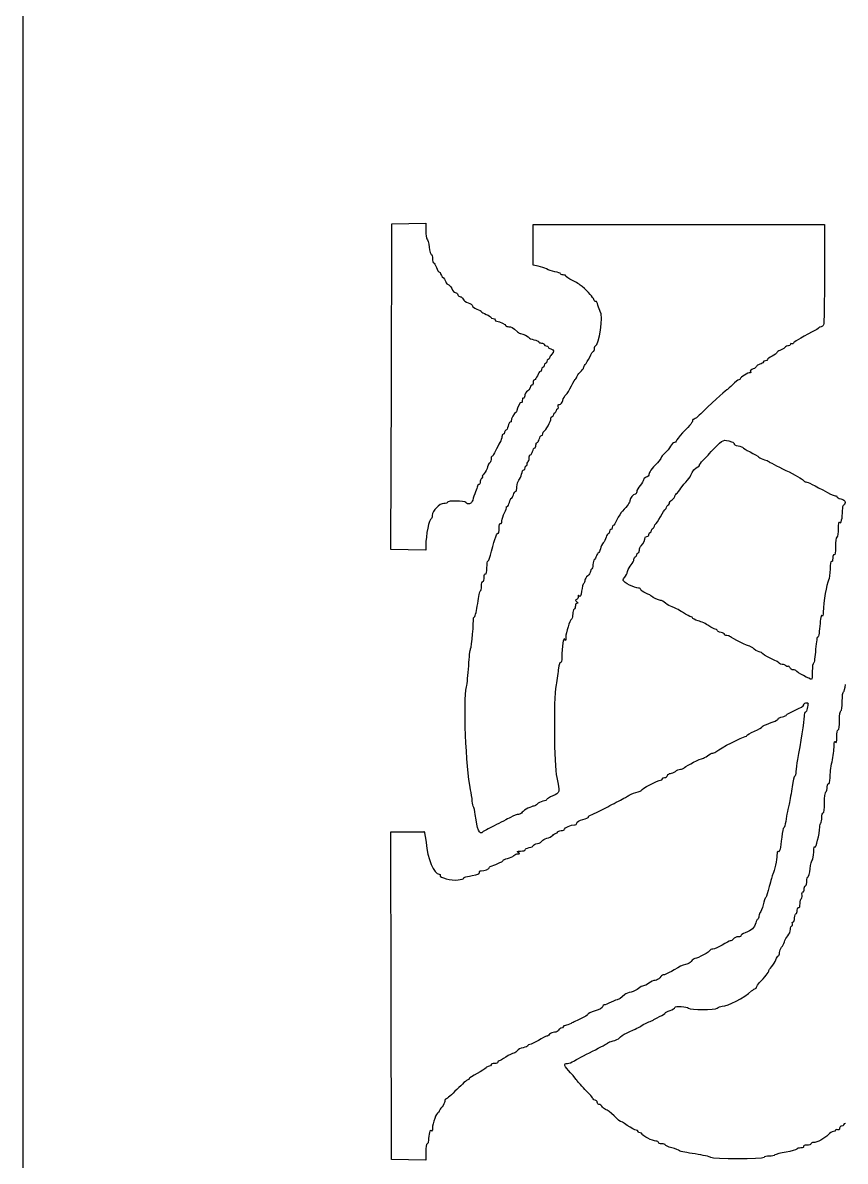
# Model space of a CAD drawing. Header units: millimetres. Extents: x 0 to 320, y 0 to 300.
# Drawn here: x 0 to 17.58, y 239.17 to 263.49 of the extents above; entities that cross this region are included whole.
import ezdxf

# ---------------------------------------------------------------- set-up
doc = ezdxf.new("R2010")
doc.units = ezdxf.units.MM
doc.header["$MEASUREMENT"] = 0
doc.layers.add('ARGOS_Chassis_V1 v2_Main_Chassis', color=7, linetype='Continuous')

msp = doc.modelspace()

# ---------------------------------------------------------------- linework, layer by layer
at = {"layer": 'ARGOS_Chassis_V1 v2_Main_Chassis'}
for p, q in [((0, 292), (0, 8)), ((7.878, 255.717), (7.888, 259.194)), ((7.888, 259.194), (8.249, 259.202)), ((8.249, 259.202), (8.611, 259.21)), ((8.611, 259.21), (8.611, 259.051)), ((10.909, 258.744), (10.909, 259.179)), ((10.909, 259.179), (14.022, 259.179)), ((14.022, 259.179), (17.135, 259.179)), ((17.135, 259.179), (17.133, 258.125)), ((10.909, 258.309), (10.909, 258.744)), ((11.018, 258.29), (10.909, 258.309)), ((7.869, 252.241), (7.878, 255.717)), ((8.24, 252.232), (7.869, 252.241)), ((8.611, 252.224), (8.24, 252.232)), ((8.612, 252.32), (8.611, 252.224)), ((7.869, 246.204), (8.211, 246.204)), ((7.874, 242.705), (7.869, 246.204)), ((7.879, 239.207), (7.874, 242.705)), ((8.611, 239.366), (8.611, 239.19)), ((8.245, 239.199), (7.879, 239.207)), ((8.611, 239.19), (8.245, 239.199))]:
    msp.add_line(p, q, dxfattribs=at)
for points in [[(8.611, 259.051), (8.611, 258.963), (8.623, 258.884), (8.638, 258.875)], [(8.638, 258.875), (8.653, 258.866), (8.674, 258.787), (8.685, 258.699)], [(8.685, 258.699), (8.696, 258.611), (8.716, 258.539), (8.731, 258.539)], [(8.731, 258.539), (8.745, 258.539), (8.756, 258.5), (8.756, 258.452)], [(8.756, 258.452), (8.756, 258.404), (8.767, 258.365), (8.78, 258.365)], [(8.78, 258.365), (8.792, 258.365), (8.819, 258.319), (8.84, 258.263)], [(11.191, 258.231), (11.156, 258.253), (11.078, 258.28), (11.018, 258.29)], [(8.84, 258.263), (8.86, 258.207), (8.889, 258.161), (8.904, 258.161)], [(8.904, 258.161), (8.919, 258.161), (8.931, 258.147), (8.931, 258.131)], [(8.931, 258.131), (8.931, 258.114), (8.957, 258.072), (8.989, 258.038)], [(8.989, 258.038), (9.021, 258.004), (9.047, 257.958), (9.047, 257.937)], [(11.373, 258.173), (11.308, 258.183), (11.226, 258.209), (11.191, 258.231)], [(11.491, 258.128), (11.491, 258.142), (11.438, 258.162), (11.373, 258.173)], [(11.549, 258.103), (11.517, 258.103), (11.491, 258.114), (11.491, 258.128)], [(11.607, 258.079), (11.607, 258.092), (11.581, 258.103), (11.549, 258.103)], [(11.746, 257.987), (11.67, 258.024), (11.607, 258.066), (11.607, 258.079)], [(17.133, 258.125), (17.132, 257.545), (17.124, 257.054), (17.116, 257.034)], [(9.047, 257.937), (9.047, 257.916), (9.066, 257.899), (9.088, 257.899)], [(9.088, 257.899), (9.111, 257.899), (9.147, 257.86), (9.168, 257.812)], [(9.168, 257.812), (9.19, 257.764), (9.224, 257.725), (9.244, 257.725)], [(11.952, 257.858), (11.915, 257.891), (11.822, 257.949), (11.746, 257.987)], [(12.205, 257.575), (12.188, 257.628), (12.1, 257.727), (11.952, 257.858)], [(9.244, 257.725), (9.265, 257.725), (9.289, 257.705), (9.299, 257.681)], [(9.299, 257.681), (9.308, 257.657), (9.333, 257.637), (9.354, 257.637)], [(9.354, 257.637), (9.375, 257.637), (9.4, 257.614), (9.409, 257.585)], [(9.409, 257.585), (9.418, 257.557), (9.468, 257.52), (9.52, 257.505)], [(12.247, 257.535), (12.234, 257.527), (12.215, 257.545), (12.205, 257.575)], [(9.52, 257.505), (9.572, 257.489), (9.612, 257.463), (9.609, 257.446)], [(9.609, 257.446), (9.606, 257.428), (9.648, 257.397), (9.703, 257.375)], [(9.703, 257.375), (9.759, 257.353), (9.804, 257.327), (9.804, 257.317)], [(9.804, 257.317), (9.804, 257.307), (9.85, 257.281), (9.906, 257.259)], [(12.241, 256.59), (12.318, 256.59), (12.408, 257.242), (12.342, 257.324)], [(12.292, 257.456), (12.281, 257.508), (12.261, 257.544), (12.247, 257.535)], [(12.342, 257.324), (12.326, 257.344), (12.303, 257.404), (12.292, 257.456)], [(9.906, 257.259), (9.962, 257.237), (10.007, 257.209), (10.007, 257.196)], [(10.007, 257.196), (10.007, 257.183), (10.027, 257.172), (10.051, 257.172)], [(10.051, 257.172), (10.075, 257.172), (10.095, 257.159), (10.095, 257.143)], [(10.095, 257.143), (10.095, 257.127), (10.112, 257.114), (10.132, 257.114)], [(10.132, 257.114), (10.186, 257.114), (10.327, 257.045), (10.327, 257.019)], [(10.327, 257.019), (10.327, 257.007), (10.354, 256.997), (10.387, 256.997)], [(10.387, 256.997), (10.442, 256.997), (10.47, 256.981), (10.574, 256.888)], [(10.574, 256.888), (10.596, 256.868), (10.626, 256.852), (10.64, 256.852)], [(10.64, 256.852), (10.682, 256.852), (10.821, 256.781), (10.822, 256.759)], [(16.873, 256.886), (16.605, 256.746), (16.48, 256.672), (16.471, 256.646)], [(17.014, 256.976), (17.009, 256.964), (16.945, 256.923), (16.873, 256.886)], [(17.062, 256.997), (17.041, 256.997), (17.019, 256.988), (17.014, 256.976)], [(17.116, 257.034), (17.108, 257.014), (17.084, 256.997), (17.062, 256.997)], [(10.822, 256.759), (10.822, 256.747), (10.868, 256.73), (10.924, 256.719)], [(10.924, 256.719), (10.98, 256.709), (11.026, 256.688), (11.026, 256.674)], [(11.026, 256.674), (11.026, 256.66), (11.052, 256.648), (11.084, 256.648)], [(11.084, 256.648), (11.116, 256.648), (11.142, 256.635), (11.142, 256.619)], [(11.142, 256.619), (11.142, 256.603), (11.162, 256.59), (11.186, 256.59)], [(11.186, 256.59), (11.21, 256.59), (11.229, 256.578), (11.229, 256.564)], [(12.218, 256.532), (12.218, 256.564), (12.229, 256.59), (12.241, 256.59)], [(16.366, 256.59), (16.343, 256.59), (16.307, 256.572), (16.285, 256.55)], [(16.408, 256.621), (16.408, 256.604), (16.389, 256.59), (16.366, 256.59)], [(16.434, 256.635), (16.42, 256.644), (16.408, 256.638), (16.408, 256.621)], [(16.471, 256.646), (16.465, 256.631), (16.449, 256.626), (16.434, 256.635)], [(11.229, 256.564), (11.229, 256.55), (11.255, 256.532), (11.287, 256.523)], [(11.302, 256.405), (11.278, 256.381), (11.258, 256.347), (11.258, 256.33)], [(11.287, 256.523), (11.357, 256.505), (11.362, 256.465), (11.302, 256.405)], [(12.022, 256.188), (12.042, 256.209), (12.085, 256.282), (12.117, 256.35)], [(12.117, 256.35), (12.149, 256.418), (12.185, 256.473), (12.197, 256.473)], [(12.197, 256.473), (12.209, 256.474), (12.218, 256.5), (12.218, 256.532)], [(16.015, 256.37), (15.959, 256.343), (15.913, 256.31), (15.913, 256.296)], [(16.117, 256.444), (16.117, 256.43), (16.071, 256.396), (16.015, 256.37)], [(16.181, 256.49), (16.146, 256.479), (16.117, 256.458), (16.117, 256.444)], [(16.285, 256.55), (16.263, 256.528), (16.216, 256.501), (16.181, 256.49)], [(11.113, 256.125), (11.097, 256.125), (11.084, 256.105), (11.084, 256.081)], [(11.142, 256.168), (11.142, 256.144), (11.129, 256.125), (11.113, 256.125)], [(11.171, 256.212), (11.155, 256.212), (11.142, 256.192), (11.142, 256.168)], [(11.2, 256.255), (11.2, 256.231), (11.187, 256.212), (11.171, 256.212)], [(11.229, 256.299), (11.213, 256.299), (11.2, 256.279), (11.2, 256.255)], [(11.258, 256.33), (11.258, 256.313), (11.245, 256.299), (11.229, 256.299)], [(11.913, 256.025), (11.953, 256.062), (11.986, 256.105), (11.986, 256.121)], [(11.986, 256.121), (11.986, 256.137), (12.002, 256.167), (12.022, 256.188)], [(15.606, 256.095), (15.565, 256.079), (15.54, 256.053), (15.55, 256.037)], [(15.681, 256.15), (15.681, 256.135), (15.647, 256.11), (15.606, 256.095)], [(15.753, 256.195), (15.713, 256.185), (15.681, 256.164), (15.681, 256.15)], [(15.826, 256.241), (15.826, 256.226), (15.793, 256.205), (15.753, 256.195)], [(15.87, 256.27), (15.846, 256.27), (15.826, 256.257), (15.826, 256.241)], [(15.913, 256.296), (15.913, 256.282), (15.894, 256.27), (15.87, 256.27)], [(10.935, 255.863), (10.921, 255.863), (10.909, 255.837), (10.909, 255.805)], [(10.997, 255.95), (10.977, 255.902), (10.949, 255.863), (10.935, 255.863)], [(11.058, 256.037), (11.044, 256.037), (11.016, 255.998), (10.997, 255.95)], [(11.084, 256.081), (11.084, 256.057), (11.072, 256.037), (11.058, 256.037)], [(11.726, 255.732), (11.765, 255.812), (11.806, 255.882), (11.818, 255.887)], [(11.818, 255.887), (11.83, 255.892), (11.84, 255.91), (11.84, 255.927)], [(11.84, 255.927), (11.84, 255.944), (11.873, 255.988), (11.913, 256.025)], [(15.3, 255.863), (15.283, 255.863), (15.226, 255.817), (15.173, 255.761)], [(15.331, 255.886), (15.331, 255.873), (15.317, 255.863), (15.3, 255.863)], [(15.545, 256.014), (15.513, 256.024), (15.331, 255.915), (15.331, 255.886)], [(15.55, 256.037), (15.56, 256.02), (15.558, 256.01), (15.545, 256.014)], [(10.791, 255.629), (10.758, 255.6), (10.729, 255.55), (10.727, 255.518)], [(10.851, 255.713), (10.851, 255.695), (10.824, 255.657), (10.791, 255.629)], [(10.88, 255.746), (10.864, 255.746), (10.851, 255.732), (10.851, 255.713)], [(10.909, 255.805), (10.909, 255.773), (10.896, 255.746), (10.88, 255.746)], [(11.607, 255.543), (11.634, 255.567), (11.687, 255.652), (11.726, 255.732)], [(15.06, 255.659), (15.04, 255.659), (14.816, 255.454), (14.529, 255.175)], [(15.173, 255.761), (15.12, 255.705), (15.069, 255.659), (15.06, 255.659)], [(10.658, 255.377), (10.636, 255.399), (10.56, 255.265), (10.56, 255.205)], [(10.676, 255.423), (10.676, 255.388), (10.668, 255.367), (10.658, 255.377)], [(10.7, 255.474), (10.687, 255.482), (10.676, 255.459), (10.676, 255.423)], [(10.727, 255.518), (10.725, 255.486), (10.712, 255.466), (10.7, 255.474)], [(11.473, 255.339), (11.499, 255.339), (11.528, 255.374), (11.539, 255.419)], [(11.539, 255.419), (11.55, 255.463), (11.58, 255.519), (11.607, 255.543)], [(10.536, 255.164), (10.509, 255.164), (10.431, 255.018), (10.439, 254.983)], [(10.56, 255.205), (10.56, 255.183), (10.549, 255.164), (10.536, 255.164)], [(11.317, 255.077), (11.333, 255.077), (11.346, 255.097), (11.346, 255.121)], [(11.346, 255.121), (11.346, 255.145), (11.359, 255.164), (11.375, 255.164)], [(11.375, 255.164), (11.391, 255.164), (11.404, 255.184), (11.404, 255.208)], [(11.404, 255.208), (11.404, 255.232), (11.417, 255.252), (11.432, 255.252)], [(11.432, 255.252), (11.448, 255.252), (11.453, 255.271), (11.443, 255.295)], [(11.443, 255.295), (11.433, 255.323), (11.444, 255.339), (11.473, 255.339)], [(14.529, 255.175), (14.429, 255.076), (14.339, 255.003), (14.33, 255.012)], [(10.371, 254.874), (10.36, 254.826), (10.34, 254.786), (10.325, 254.786)], [(10.417, 254.961), (10.402, 254.961), (10.382, 254.922), (10.371, 254.874)], [(10.439, 254.983), (10.441, 254.971), (10.432, 254.961), (10.417, 254.961)], [(11.136, 254.762), (11.174, 254.778), (11.287, 254.979), (11.287, 255.03)], [(11.287, 255.03), (11.287, 255.056), (11.301, 255.077), (11.317, 255.077)], [(14.313, 254.994), (14.313, 254.952), (14.286, 254.918), (14.102, 254.728)], [(14.33, 255.012), (14.321, 255.021), (14.313, 255.013), (14.313, 254.994)], [(10.24, 254.648), (10.239, 254.62), (10.22, 254.564), (10.197, 254.524)], [(10.269, 254.699), (10.253, 254.699), (10.24, 254.676), (10.24, 254.648)], [(10.298, 254.743), (10.298, 254.719), (10.285, 254.699), (10.269, 254.699)], [(10.325, 254.786), (10.31, 254.786), (10.298, 254.767), (10.298, 254.743)], [(11.038, 254.597), (11.048, 254.637), (11.069, 254.67), (11.084, 254.67)], [(11.084, 254.67), (11.1, 254.67), (11.113, 254.688), (11.113, 254.711)], [(11.113, 254.711), (11.113, 254.734), (11.123, 254.757), (11.136, 254.762)], [(14.102, 254.728), (14.026, 254.65), (13.964, 254.572), (13.964, 254.555)], [(10.197, 254.524), (10.175, 254.484), (10.132, 254.403), (10.104, 254.343)], [(10.897, 254.335), (10.907, 254.375), (10.927, 254.408), (10.941, 254.408)], [(10.941, 254.408), (10.956, 254.408), (10.967, 254.434), (10.967, 254.466)], [(10.967, 254.466), (10.967, 254.498), (10.979, 254.524), (10.993, 254.524)], [(10.993, 254.524), (11.008, 254.524), (11.028, 254.557), (11.038, 254.597)], [(13.845, 254.445), (13.823, 254.401), (13.768, 254.334), (13.724, 254.297)], [(13.925, 254.524), (13.904, 254.524), (13.868, 254.489), (13.845, 254.445)], [(13.964, 254.555), (13.964, 254.538), (13.947, 254.524), (13.925, 254.524)], [(14.539, 254.144), (14.583, 254.189), (14.694, 254.307), (14.786, 254.406)], [(14.786, 254.406), (14.958, 254.59), (14.973, 254.595), (15.149, 254.539)], [(15.149, 254.539), (15.185, 254.527), (15.208, 254.508), (15.2, 254.495)], [(15.2, 254.495), (15.193, 254.483), (15.232, 254.464), (15.288, 254.454)], [(15.288, 254.454), (15.344, 254.443), (15.39, 254.425), (15.39, 254.414)], [(15.39, 254.414), (15.39, 254.403), (15.459, 254.361), (15.543, 254.321)], [(10.007, 254.161), (10.007, 254.121), (9.995, 254.088), (9.981, 254.088)], [(10.03, 254.233), (10.017, 254.233), (10.007, 254.201), (10.007, 254.161)], [(10.104, 254.343), (10.075, 254.283), (10.042, 254.233), (10.03, 254.233)], [(10.792, 254.102), (10.809, 254.112), (10.822, 254.152), (10.822, 254.192)], [(10.822, 254.192), (10.822, 254.231), (10.835, 254.263), (10.85, 254.263)], [(10.85, 254.263), (10.866, 254.263), (10.887, 254.295), (10.897, 254.335)], [(13.644, 254.201), (13.644, 254.186), (13.608, 254.137), (13.564, 254.092)], [(13.724, 254.297), (13.68, 254.259), (13.644, 254.216), (13.644, 254.201)], [(14.459, 254.031), (14.459, 254.047), (14.495, 254.098), (14.539, 254.144)], [(15.543, 254.321), (15.627, 254.281), (15.712, 254.232), (15.734, 254.212)], [(15.734, 254.212), (15.755, 254.192), (15.807, 254.167), (15.85, 254.156)], [(15.85, 254.156), (15.893, 254.146), (15.934, 254.129), (15.942, 254.12)], [(9.935, 254.005), (9.925, 253.959), (9.891, 253.893), (9.859, 253.859)], [(9.981, 254.088), (9.966, 254.088), (9.946, 254.051), (9.935, 254.005)], [(10.661, 253.85), (10.672, 253.901), (10.693, 253.943), (10.708, 253.943)], [(10.708, 253.943), (10.723, 253.943), (10.735, 253.962), (10.735, 253.986)], [(10.735, 253.986), (10.735, 254.01), (10.749, 254.03), (10.765, 254.03)], [(10.765, 254.03), (10.782, 254.03), (10.789, 254.042), (10.78, 254.057)], [(10.78, 254.057), (10.77, 254.072), (10.776, 254.092), (10.792, 254.102)], [(13.564, 254.092), (13.438, 253.963), (13.382, 253.887), (13.382, 253.842)], [(14.285, 253.841), (14.287, 253.884), (14.39, 254.001), (14.427, 254.001)], [(14.427, 254.001), (14.444, 254.001), (14.459, 254.014), (14.459, 254.031)], [(15.942, 254.12), (15.95, 254.11), (16.114, 254.024), (16.306, 253.929)], [(16.306, 253.929), (16.498, 253.835), (16.666, 253.74), (16.678, 253.719)], [(9.775, 253.675), (9.775, 253.646), (9.762, 253.623), (9.746, 253.623)], [(9.81, 253.762), (9.79, 253.743), (9.775, 253.704), (9.775, 253.675)], [(9.823, 253.797), (9.835, 253.797), (9.829, 253.781), (9.81, 253.762)], [(9.859, 253.859), (9.827, 253.825), (9.811, 253.797), (9.823, 253.797)], [(10.56, 253.577), (10.56, 253.632), (10.578, 253.695), (10.6, 253.717)], [(10.6, 253.717), (10.622, 253.739), (10.649, 253.799), (10.661, 253.85)], [(13.266, 253.727), (13.266, 253.706), (13.233, 253.652), (13.193, 253.605)], [(13.324, 253.783), (13.292, 253.772), (13.266, 253.747), (13.266, 253.727)], [(13.382, 253.842), (13.382, 253.82), (13.356, 253.793), (13.324, 253.783)], [(14.066, 253.548), (14.098, 253.592), (14.16, 253.669), (14.204, 253.72)], [(14.204, 253.72), (14.247, 253.77), (14.284, 253.825), (14.285, 253.841)], [(16.678, 253.719), (16.691, 253.698), (16.717, 253.681), (16.737, 253.681)], [(16.737, 253.681), (16.772, 253.681), (16.906, 253.615), (17.198, 253.455)], [(9.675, 253.467), (9.653, 253.416), (9.627, 253.339), (9.617, 253.295)], [(9.716, 253.591), (9.716, 253.573), (9.698, 253.517), (9.675, 253.467)], [(9.746, 253.623), (9.73, 253.623), (9.716, 253.608), (9.716, 253.591)], [(10.485, 253.404), (10.495, 253.444), (10.516, 253.477), (10.532, 253.477)], [(10.532, 253.477), (10.547, 253.477), (10.56, 253.522), (10.56, 253.577)], [(13.087, 253.419), (13.048, 253.419), (12.977, 253.332), (12.976, 253.281)], [(13.12, 253.47), (13.12, 253.442), (13.105, 253.419), (13.087, 253.419)], [(13.193, 253.605), (13.153, 253.559), (13.12, 253.498), (13.12, 253.47)], [(13.935, 253.369), (13.935, 253.383), (13.951, 253.41), (13.971, 253.431)], [(13.971, 253.431), (13.991, 253.451), (14.034, 253.504), (14.066, 253.548)], [(17.198, 253.455), (17.288, 253.405), (17.37, 253.372), (17.38, 253.382)], [(9, 253.222), (8.904, 253.222), (8.749, 253.064), (8.749, 252.966)], [(9.076, 253.248), (9.076, 253.234), (9.042, 253.222), (9, 253.222)], [(9.469, 253.244), (9.447, 253.28), (9.076, 253.283), (9.076, 253.248)], [(9.617, 253.295), (9.599, 253.214), (9.507, 253.183), (9.469, 253.244)], [(10.349, 253.157), (10.367, 253.157), (10.39, 253.196), (10.4, 253.244)], [(10.4, 253.244), (10.411, 253.292), (10.43, 253.332), (10.443, 253.332)], [(10.443, 253.332), (10.456, 253.332), (10.475, 253.364), (10.485, 253.404)], [(12.976, 253.281), (12.975, 253.245), (12.924, 253.175), (12.815, 253.059)], [(13.76, 253.142), (13.76, 253.166), (13.773, 253.186), (13.789, 253.186)], [(13.789, 253.186), (13.805, 253.186), (13.819, 253.203), (13.819, 253.223)], [(13.819, 253.223), (13.819, 253.244), (13.845, 253.279), (13.877, 253.302)], [(13.877, 253.302), (13.909, 253.326), (13.935, 253.356), (13.935, 253.369)], [(17.38, 253.382), (17.389, 253.392), (17.397, 253.385), (17.397, 253.368)], [(17.397, 253.368), (17.397, 253.35), (17.436, 253.328), (17.484, 253.317)], [(17.484, 253.317), (17.544, 253.304), (17.572, 253.28), (17.572, 253.242)], [(17.543, 253.186), (17.527, 253.186), (17.513, 253.135), (17.513, 253.073)], [(17.572, 253.242), (17.572, 253.211), (17.559, 253.186), (17.543, 253.186)], [(8.749, 252.966), (8.749, 252.927), (8.739, 252.895), (8.727, 252.895)], [(10.24, 252.849), (10.24, 252.889), (10.265, 252.967), (10.296, 253.022)], [(10.296, 253.022), (10.327, 253.077), (10.345, 253.13), (10.335, 253.14)], [(10.335, 253.14), (10.325, 253.149), (10.332, 253.157), (10.349, 253.157)], [(12.815, 253.059), (12.783, 253.025), (12.73, 252.942), (12.698, 252.874)], [(13.523, 252.779), (13.536, 252.779), (13.584, 252.851), (13.628, 252.939)], [(13.628, 252.939), (13.673, 253.027), (13.721, 253.099), (13.735, 253.099)], [(13.735, 253.099), (13.749, 253.099), (13.76, 253.118), (13.76, 253.142)], [(17.513, 253.073), (17.513, 252.902), (17.481, 252.766), (17.452, 252.813)], [(8.727, 252.895), (8.686, 252.895), (8.615, 252.541), (8.612, 252.32)], [(10.162, 252.585), (10.173, 252.574), (10.182, 252.621), (10.182, 252.688)], [(10.182, 252.688), (10.182, 252.763), (10.193, 252.804), (10.211, 252.793)], [(10.211, 252.793), (10.227, 252.783), (10.24, 252.807), (10.24, 252.849)], [(12.597, 252.706), (12.597, 252.682), (12.584, 252.662), (12.568, 252.662)], [(12.618, 252.75), (12.606, 252.75), (12.597, 252.73), (12.597, 252.706)], [(12.698, 252.874), (12.666, 252.806), (12.63, 252.75), (12.618, 252.75)], [(13.44, 252.648), (13.44, 252.672), (13.453, 252.692), (13.469, 252.692)], [(13.469, 252.692), (13.485, 252.692), (13.499, 252.711), (13.499, 252.735)], [(13.499, 252.735), (13.499, 252.759), (13.51, 252.779), (13.523, 252.779)], [(17.427, 252.686), (17.426, 252.595), (17.413, 252.512), (17.397, 252.502)], [(17.452, 252.813), (17.437, 252.836), (17.427, 252.787), (17.427, 252.686)], [(10.02, 252.199), (10.095, 252.488), (10.139, 252.608), (10.162, 252.585)], [(12.467, 252.499), (12.457, 252.457), (12.429, 252.403), (12.405, 252.379)], [(12.513, 252.575), (12.498, 252.575), (12.478, 252.541), (12.467, 252.499)], [(12.538, 252.619), (12.538, 252.595), (12.527, 252.575), (12.513, 252.575)], [(12.568, 252.662), (12.552, 252.662), (12.538, 252.643), (12.538, 252.619)], [(13.217, 252.318), (13.259, 252.362), (13.306, 252.462), (13.3, 252.495)], [(13.3, 252.495), (13.297, 252.507), (13.315, 252.517), (13.339, 252.517)], [(13.339, 252.517), (13.363, 252.517), (13.382, 252.537), (13.382, 252.561)], [(13.382, 252.561), (13.382, 252.585), (13.395, 252.604), (13.411, 252.604)], [(13.411, 252.604), (13.427, 252.604), (13.44, 252.624), (13.44, 252.648)], [(17.397, 252.502), (17.381, 252.493), (17.368, 252.399), (17.368, 252.295)], [(9.944, 251.993), (9.956, 251.993), (9.991, 252.086), (10.02, 252.199)], [(12.344, 252.252), (12.335, 252.206), (12.317, 252.168), (12.304, 252.168)], [(12.405, 252.379), (12.381, 252.355), (12.354, 252.298), (12.344, 252.252)], [(13.149, 252.168), (13.165, 252.168), (13.179, 252.193), (13.179, 252.224)], [(13.179, 252.224), (13.179, 252.255), (13.196, 252.297), (13.217, 252.318)], [(17.368, 252.295), (17.368, 252.177), (17.357, 252.113), (17.339, 252.124)], [(9.92, 251.846), (9.92, 251.927), (9.931, 251.993), (9.944, 251.993)], [(12.215, 252.021), (12.202, 252.013), (12.188, 251.964), (12.184, 251.912)], [(12.26, 252.102), (12.249, 252.066), (12.229, 252.03), (12.215, 252.021)], [(12.304, 252.168), (12.291, 252.168), (12.271, 252.138), (12.26, 252.102)], [(13.005, 251.914), (13.036, 251.948), (13.062, 251.999), (13.062, 252.028)], [(13.062, 252.028), (13.062, 252.057), (13.075, 252.081), (13.091, 252.081)], [(13.091, 252.081), (13.107, 252.081), (13.12, 252.1), (13.12, 252.124)], [(13.12, 252.124), (13.12, 252.148), (13.133, 252.168), (13.149, 252.168)], [(17.281, 251.979), (17.263, 251.99), (17.252, 251.93), (17.252, 251.819)], [(17.31, 252.051), (17.31, 251.998), (17.298, 251.968), (17.281, 251.979)], [(17.339, 252.124), (17.322, 252.135), (17.31, 252.105), (17.31, 252.051)], [(9.862, 251.646), (9.862, 251.698), (9.874, 251.727), (9.891, 251.717)], [(9.891, 251.717), (9.909, 251.706), (9.92, 251.755), (9.92, 251.846)], [(12.131, 251.767), (12.131, 251.738), (12.105, 251.696), (12.073, 251.673)], [(12.154, 251.819), (12.141, 251.819), (12.131, 251.795), (12.131, 251.767)], [(12.184, 251.912), (12.18, 251.861), (12.167, 251.819), (12.154, 251.819)], [(12.868, 251.65), (12.889, 251.671), (12.916, 251.725), (12.927, 251.771)], [(12.927, 251.771), (12.939, 251.816), (12.974, 251.88), (13.005, 251.914)], [(17.252, 251.819), (17.252, 251.721), (17.238, 251.614), (17.221, 251.582)], [(9.804, 251.455), (9.804, 251.511), (9.817, 251.557), (9.833, 251.557)], [(9.833, 251.557), (9.849, 251.557), (9.862, 251.597), (9.862, 251.646)], [(11.988, 251.515), (11.974, 251.506), (11.953, 251.431), (11.942, 251.349)], [(12.015, 251.581), (12.015, 251.554), (12.003, 251.524), (11.988, 251.515)], [(12.073, 251.673), (12.041, 251.65), (12.015, 251.609), (12.015, 251.581)], [(12.831, 251.577), (12.83, 251.595), (12.847, 251.628), (12.868, 251.65)], [(13.157, 251.411), (13.081, 251.41), (12.832, 251.537), (12.831, 251.577)], [(17.221, 251.582), (17.174, 251.495), (17.114, 251.132), (17.108, 250.902)], [(9.722, 251.085), (9.742, 251.233), (9.769, 251.353), (9.781, 251.353)], [(9.781, 251.353), (9.793, 251.353), (9.804, 251.399), (9.804, 251.455)], [(11.87, 251.232), (11.87, 251.205), (11.853, 251.177), (11.833, 251.169)], [(11.896, 251.24), (11.875, 251.273), (11.87, 251.271), (11.87, 251.232)], [(11.942, 251.349), (11.928, 251.248), (11.913, 251.213), (11.896, 251.24)], [(13.208, 251.381), (13.208, 251.398), (13.185, 251.411), (13.157, 251.411)], [(13.317, 251.305), (13.257, 251.33), (13.208, 251.364), (13.208, 251.381)], [(13.44, 251.241), (13.432, 251.251), (13.377, 251.28), (13.317, 251.305)], [(13.63, 251.15), (13.585, 251.15), (13.468, 251.206), (13.44, 251.241)], [(9.655, 250.798), (9.672, 250.809), (9.702, 250.938), (9.722, 251.085)], [(11.811, 251.035), (11.811, 251.004), (11.798, 250.97), (11.782, 250.96)], [(11.847, 251.092), (11.827, 251.092), (11.811, 251.066), (11.811, 251.035)], [(11.833, 251.169), (11.806, 251.158), (11.807, 251.146), (11.84, 251.123)], [(11.84, 251.123), (11.87, 251.102), (11.872, 251.092), (11.847, 251.092)], [(13.739, 251.09), (13.704, 251.123), (13.655, 251.15), (13.63, 251.15)], [(13.876, 251.013), (13.836, 251.023), (13.774, 251.058), (13.739, 251.09)], [(14.101, 250.897), (14.017, 250.951), (13.916, 251.002), (13.876, 251.013)], [(9.572, 250.117), (9.591, 250.143), (9.643, 250.716), (9.63, 250.761)], [(9.63, 250.761), (9.627, 250.771), (9.638, 250.788), (9.655, 250.798)], [(11.732, 250.76), (11.689, 250.717), (11.607, 250.462), (11.605, 250.364)], [(11.753, 250.862), (11.753, 250.817), (11.744, 250.772), (11.732, 250.76)], [(11.782, 250.96), (11.766, 250.951), (11.753, 250.906), (11.753, 250.862)], [(14.283, 250.8), (14.266, 250.8), (14.184, 250.844), (14.101, 250.897)], [(14.313, 250.776), (14.313, 250.789), (14.299, 250.8), (14.283, 250.8)], [(14.435, 250.715), (14.368, 250.735), (14.313, 250.762), (14.313, 250.776)], [(17.08, 250.826), (17.064, 250.851), (17.047, 250.767), (17.033, 250.597)], [(17.108, 250.902), (17.106, 250.824), (17.097, 250.799), (17.08, 250.826)], [(14.66, 250.608), (14.604, 250.647), (14.503, 250.695), (14.435, 250.715)], [(14.8, 250.539), (14.78, 250.539), (14.717, 250.57), (14.66, 250.608)], [(14.837, 250.512), (14.837, 250.527), (14.82, 250.539), (14.8, 250.539)], [(14.924, 250.466), (14.876, 250.476), (14.837, 250.497), (14.837, 250.512)], [(17.033, 250.597), (17.021, 250.444), (17.002, 250.344), (16.989, 250.365)], [(11.581, 250.319), (11.556, 250.383), (11.521, 250.158), (11.52, 249.933)], [(11.605, 250.364), (11.604, 250.286), (11.598, 250.275), (11.581, 250.319)], [(14.999, 250.426), (15.006, 250.437), (14.973, 250.455), (14.924, 250.466)], [(15.047, 250.401), (15.014, 250.403), (14.992, 250.415), (14.999, 250.426)], [(15.125, 250.372), (15.116, 250.385), (15.081, 250.398), (15.047, 250.401)], [(15.536, 250.171), (15.513, 250.165), (15.145, 250.345), (15.125, 250.372)], [(16.989, 250.365), (16.976, 250.386), (16.957, 250.273), (16.945, 250.107)], [(9.53, 249.753), (9.541, 249.937), (9.559, 250.101), (9.572, 250.117)], [(15.634, 250.109), (15.589, 250.145), (15.544, 250.173), (15.536, 250.171)], [(15.757, 250.044), (15.735, 250.044), (15.68, 250.073), (15.634, 250.109)], [(15.798, 250.022), (15.797, 250.034), (15.779, 250.044), (15.757, 250.044)], [(15.986, 249.913), (15.883, 249.961), (15.798, 250.01), (15.798, 250.022)], [(16.945, 250.107), (16.934, 249.944), (16.913, 249.811), (16.899, 249.811)], [(11.493, 249.825), (11.478, 249.834), (11.458, 249.779), (11.449, 249.703)], [(11.52, 249.933), (11.52, 249.863), (11.508, 249.815), (11.493, 249.825)], [(16.175, 249.804), (16.175, 249.816), (16.09, 249.865), (15.986, 249.913)], [(16.232, 249.782), (16.201, 249.782), (16.175, 249.792), (16.175, 249.804)], [(16.306, 249.753), (16.296, 249.769), (16.263, 249.782), (16.232, 249.782)], [(16.899, 249.811), (16.885, 249.811), (16.873, 249.733), (16.873, 249.637)], [(9.483, 249.302), (9.498, 249.366), (9.519, 249.569), (9.53, 249.753)], [(11.449, 249.703), (11.44, 249.626), (11.417, 249.466), (11.397, 249.346)], [(16.352, 249.74), (16.337, 249.731), (16.316, 249.736), (16.306, 249.753)], [(16.397, 249.711), (16.387, 249.736), (16.367, 249.749), (16.352, 249.74)], [(16.467, 249.666), (16.438, 249.666), (16.406, 249.686), (16.397, 249.711)], [(16.529, 249.644), (16.524, 249.656), (16.496, 249.666), (16.467, 249.666)], [(16.859, 249.462), (16.829, 249.462), (16.539, 249.623), (16.529, 249.644)], [(16.873, 249.637), (16.873, 249.541), (16.867, 249.462), (16.859, 249.462)], [(9.572, 247.106), (9.471, 247.588), (9.414, 249.005), (9.483, 249.302)], [(11.397, 249.346), (11.341, 249.011), (11.352, 247.648), (11.412, 247.367)], [(17.54, 249.2), (17.554, 249.2), (17.574, 249.269), (17.583, 249.353)], [(17.513, 248.997), (17.513, 249.109), (17.525, 249.2), (17.54, 249.2)], [(16.321, 248.703), (16.321, 248.714), (16.405, 248.761), (16.508, 248.806)], [(16.508, 248.806), (16.612, 248.851), (16.694, 248.902), (16.69, 248.919)], [(16.69, 248.919), (16.687, 248.936), (16.707, 248.955), (16.735, 248.961)], [(16.765, 248.844), (16.759, 248.8), (16.741, 248.764), (16.726, 248.764)], [(16.735, 248.961), (16.763, 248.967), (16.784, 248.961), (16.782, 248.948)], [(16.782, 248.948), (16.779, 248.935), (16.772, 248.888), (16.765, 248.844)], [(17.455, 248.589), (17.455, 248.706), (17.468, 248.793), (17.484, 248.793)], [(17.484, 248.793), (17.501, 248.793), (17.513, 248.88), (17.513, 248.997)], [(15.891, 248.5), (16.046, 248.554), (16.146, 248.602), (16.146, 248.623)], [(16.146, 248.623), (16.146, 248.634), (16.185, 248.652), (16.233, 248.662)], [(16.233, 248.662), (16.281, 248.673), (16.321, 248.691), (16.321, 248.703)], [(16.698, 248.669), (16.698, 248.58), (16.621, 248.088), (16.555, 247.749)], [(16.726, 248.764), (16.711, 248.764), (16.699, 248.721), (16.698, 248.669)], [(17.426, 248.386), (17.443, 248.386), (17.455, 248.473), (17.455, 248.589)], [(15.477, 248.265), (15.477, 248.278), (15.549, 248.319), (15.637, 248.357)], [(15.637, 248.357), (15.725, 248.394), (15.797, 248.434), (15.797, 248.446)], [(15.797, 248.446), (15.797, 248.458), (15.839, 248.482), (15.891, 248.5)], [(17.397, 248.233), (17.397, 248.317), (17.41, 248.386), (17.426, 248.386)], [(14.835, 247.931), (14.901, 247.99), (15.39, 248.24), (15.437, 248.24)], [(15.437, 248.24), (15.459, 248.24), (15.477, 248.251), (15.477, 248.265)], [(17.339, 248.037), (17.34, 248.132), (17.347, 248.156), (17.368, 248.124)], [(17.368, 248.124), (17.388, 248.093), (17.396, 248.124), (17.397, 248.233)], [(14.53, 247.775), (14.547, 247.776), (14.593, 247.802), (14.633, 247.833)], [(14.633, 247.833), (14.673, 247.864), (14.725, 247.89), (14.747, 247.89)], [(14.747, 247.89), (14.77, 247.891), (14.809, 247.909), (14.835, 247.931)], [(17.295, 247.702), (17.318, 247.814), (17.338, 247.965), (17.339, 248.037)], [(14.055, 247.542), (14.083, 247.542), (14.123, 247.559), (14.144, 247.58)], [(14.144, 247.58), (14.189, 247.624), (14.485, 247.774), (14.53, 247.775)], [(16.555, 247.749), (16.538, 247.663), (16.524, 247.548), (16.524, 247.494)], [(17.252, 247.358), (17.252, 247.435), (17.271, 247.59), (17.295, 247.702)], [(11.412, 247.367), (11.482, 247.047), (11.481, 247.041), (11.331, 246.975)], [(13.632, 247.309), (13.654, 247.309), (13.673, 247.322), (13.673, 247.338)], [(13.673, 247.338), (13.673, 247.354), (13.693, 247.367), (13.718, 247.367)], [(13.718, 247.367), (13.742, 247.367), (13.77, 247.387), (13.779, 247.411)], [(13.779, 247.411), (13.788, 247.435), (13.817, 247.455), (13.844, 247.456)], [(13.844, 247.456), (13.87, 247.456), (13.917, 247.476), (13.948, 247.499)], [(13.948, 247.499), (13.979, 247.523), (14.027, 247.542), (14.055, 247.542)], [(16.499, 247.397), (16.485, 247.397), (16.459, 247.295), (16.442, 247.171)], [(16.524, 247.494), (16.524, 247.441), (16.513, 247.397), (16.499, 247.397)], [(17.223, 247.236), (17.24, 247.225), (17.252, 247.273), (17.252, 247.358)], [(9.606, 246.864), (9.602, 246.925), (9.587, 247.034), (9.572, 247.106)], [(13.104, 247.047), (13.178, 247.068), (13.232, 247.091), (13.225, 247.098)], [(13.225, 247.098), (13.207, 247.116), (13.579, 247.309), (13.632, 247.309)], [(16.442, 247.171), (16.424, 247.047), (16.395, 246.88), (16.377, 246.8)], [(17.164, 247.062), (17.18, 247.072), (17.193, 247.119), (17.193, 247.167)], [(17.193, 247.167), (17.193, 247.218), (17.206, 247.247), (17.223, 247.236)], [(9.632, 246.74), (9.621, 246.747), (9.609, 246.802), (9.606, 246.864)], [(11.115, 246.859), (11.068, 246.848), (11.014, 246.821), (10.995, 246.798)], [(11.2, 246.898), (11.2, 246.887), (11.162, 246.869), (11.115, 246.859)], [(11.331, 246.975), (11.259, 246.944), (11.2, 246.909), (11.2, 246.898)], [(12.684, 246.837), (12.803, 246.897), (12.917, 246.96), (12.936, 246.978)], [(12.936, 246.978), (12.955, 246.995), (13.03, 247.026), (13.104, 247.047)], [(17.135, 246.827), (17.135, 246.947), (17.148, 247.052), (17.164, 247.062)], [(9.671, 246.575), (9.661, 246.659), (9.644, 246.733), (9.632, 246.74)], [(10.676, 246.625), (10.656, 246.601), (10.619, 246.581), (10.593, 246.58)], [(10.925, 246.756), (10.872, 246.756), (10.717, 246.674), (10.676, 246.625)], [(10.995, 246.798), (10.976, 246.775), (10.944, 246.756), (10.925, 246.756)], [(12.17, 246.578), (12.22, 246.599), (12.308, 246.641), (12.364, 246.671)], [(12.364, 246.671), (12.42, 246.702), (12.564, 246.777), (12.684, 246.837)], [(16.337, 246.611), (16.333, 246.587), (16.319, 246.505), (16.307, 246.429)], [(16.377, 246.8), (16.359, 246.72), (16.341, 246.635), (16.337, 246.611)], [(17.077, 246.514), (17.077, 246.567), (17.09, 246.611), (17.106, 246.611)], [(17.106, 246.611), (17.123, 246.611), (17.135, 246.703), (17.135, 246.827)], [(9.833, 246.205), (9.766, 246.13), (9.709, 246.259), (9.671, 246.575)], [(10.426, 246.515), (10.361, 246.48), (10.203, 246.399), (10.077, 246.336)], [(10.593, 246.58), (10.567, 246.579), (10.492, 246.55), (10.426, 246.515)], [(11.789, 246.355), (11.817, 246.354), (11.84, 246.372), (11.84, 246.395)], [(11.84, 246.395), (11.84, 246.42), (11.892, 246.451), (11.969, 246.471)], [(11.969, 246.471), (12.04, 246.49), (12.094, 246.514), (12.088, 246.523)], [(12.088, 246.523), (12.082, 246.533), (12.119, 246.557), (12.17, 246.578)], [(16.307, 246.429), (16.295, 246.353), (16.275, 246.291), (16.263, 246.291)], [(17.031, 246.31), (17.033, 246.345), (17.043, 246.383), (17.055, 246.395)], [(17.055, 246.395), (17.067, 246.407), (17.077, 246.461), (17.077, 246.514)], [(8.211, 246.204), (8.399, 246.204), (8.562, 246.207), (8.574, 246.211)], [(8.574, 246.211), (8.586, 246.215), (8.606, 246.111), (8.618, 245.98)], [(10.077, 246.336), (9.951, 246.273), (9.841, 246.214), (9.833, 246.205)], [(11.199, 246.068), (11.244, 246.077), (11.301, 246.105), (11.326, 246.13)], [(11.326, 246.13), (11.35, 246.154), (11.385, 246.175), (11.402, 246.175)], [(11.402, 246.175), (11.419, 246.175), (11.433, 246.188), (11.433, 246.204)], [(11.433, 246.204), (11.433, 246.22), (11.466, 246.233), (11.506, 246.233)], [(11.506, 246.233), (11.546, 246.233), (11.578, 246.246), (11.578, 246.263)], [(11.578, 246.263), (11.578, 246.298), (11.716, 246.358), (11.789, 246.355)], [(16.263, 246.291), (16.25, 246.291), (16.231, 246.203), (16.22, 246.095)], [(16.928, 245.888), (16.952, 245.851), (17.027, 246.157), (17.031, 246.31)], [(8.618, 245.98), (8.649, 245.636), (8.788, 245.302), (8.9, 245.302)], [(10.822, 245.869), (10.87, 245.88), (10.909, 245.899), (10.909, 245.913)], [(10.909, 245.913), (10.909, 245.926), (10.949, 245.946), (10.998, 245.957)], [(10.998, 245.957), (11.048, 245.968), (11.094, 245.993), (11.102, 246.014)], [(11.102, 246.014), (11.11, 246.035), (11.153, 246.059), (11.199, 246.068)], [(16.22, 246.095), (16.194, 245.84), (16.175, 245.764), (16.143, 245.784)], [(16.903, 245.776), (16.903, 245.871), (16.913, 245.913), (16.928, 245.888)], [(10.269, 245.597), (10.269, 245.608), (10.311, 245.626), (10.362, 245.638)], [(10.362, 245.638), (10.413, 245.649), (10.473, 245.676), (10.495, 245.698)], [(10.495, 245.698), (10.517, 245.72), (10.557, 245.738), (10.584, 245.739)], [(10.589, 245.767), (10.556, 245.789), (10.568, 245.796), (10.64, 245.796)], [(10.584, 245.739), (10.626, 245.739), (10.627, 245.743), (10.589, 245.767)], [(10.64, 245.796), (10.692, 245.796), (10.735, 245.808), (10.735, 245.823)], [(10.735, 245.823), (10.735, 245.838), (10.774, 245.859), (10.822, 245.869)], [(16.117, 245.711), (16.117, 245.616), (16.066, 245.374), (16.03, 245.302)], [(16.143, 245.784), (16.129, 245.793), (16.117, 245.76), (16.117, 245.711)], [(16.875, 245.608), (16.89, 245.618), (16.903, 245.693), (16.903, 245.776)], [(9.798, 245.376), (9.858, 245.367), (9.978, 245.418), (9.978, 245.452)], [(9.978, 245.452), (9.978, 245.465), (9.991, 245.476), (10.007, 245.476)], [(10.007, 245.476), (10.054, 245.476), (10.269, 245.576), (10.269, 245.597)], [(16.782, 245.244), (16.796, 245.244), (16.817, 245.322), (16.827, 245.417)], [(16.827, 245.417), (16.838, 245.513), (16.859, 245.599), (16.875, 245.608)], [(8.9, 245.302), (8.919, 245.302), (8.927, 245.289), (8.917, 245.274)], [(8.917, 245.274), (8.891, 245.232), (9.163, 245.164), (9.302, 245.179)], [(9.302, 245.179), (9.37, 245.186), (9.425, 245.202), (9.425, 245.214)], [(9.425, 245.214), (9.425, 245.236), (9.455, 245.245), (9.682, 245.29)], [(9.682, 245.29), (9.743, 245.302), (9.773, 245.322), (9.764, 245.346)], [(9.764, 245.346), (9.755, 245.369), (9.769, 245.38), (9.798, 245.376)], [(16.03, 245.302), (16.019, 245.278), (15.984, 245.16), (15.954, 245.04)], [(16.728, 245.054), (16.744, 245.064), (16.757, 245.111), (16.757, 245.158)], [(16.757, 245.158), (16.757, 245.205), (16.768, 245.244), (16.782, 245.244)], [(15.954, 245.04), (15.924, 244.92), (15.89, 244.815), (15.879, 244.807)], [(16.654, 244.851), (16.649, 244.891), (16.658, 244.924), (16.672, 244.924)], [(16.672, 244.924), (16.687, 244.924), (16.699, 244.949), (16.699, 244.98)], [(16.699, 244.98), (16.699, 245.011), (16.712, 245.045), (16.728, 245.054)], [(15.879, 244.807), (15.868, 244.799), (15.843, 244.727), (15.823, 244.647)], [(16.582, 244.589), (16.6, 244.578), (16.612, 244.613), (16.612, 244.675)], [(16.612, 244.675), (16.612, 244.731), (16.623, 244.778), (16.637, 244.778)], [(16.637, 244.778), (16.65, 244.778), (16.658, 244.811), (16.654, 244.851)], [(15.762, 244.485), (15.747, 244.475), (15.734, 244.439), (15.731, 244.405)], [(15.823, 244.647), (15.804, 244.567), (15.776, 244.494), (15.762, 244.485)], [(16.495, 244.371), (16.495, 244.419), (16.508, 244.458), (16.524, 244.458)], [(16.524, 244.458), (16.54, 244.458), (16.553, 244.492), (16.553, 244.533)], [(16.553, 244.533), (16.553, 244.575), (16.566, 244.599), (16.582, 244.589)], [(15.667, 244.262), (15.641, 244.161), (15.574, 244.098), (15.44, 244.049)], [(15.707, 244.342), (15.696, 244.342), (15.678, 244.306), (15.667, 244.262)], [(15.731, 244.405), (15.728, 244.37), (15.717, 244.342), (15.707, 244.342)], [(16.408, 244.122), (16.408, 244.163), (16.421, 244.196), (16.436, 244.196)], [(16.436, 244.196), (16.452, 244.196), (16.457, 244.216), (16.448, 244.24)], [(16.448, 244.24), (16.438, 244.264), (16.445, 244.284), (16.463, 244.284)], [(16.463, 244.284), (16.481, 244.284), (16.495, 244.323), (16.495, 244.371)], [(15.293, 243.964), (15.254, 243.964), (15.206, 243.944), (15.186, 243.92)], [(15.349, 243.987), (15.357, 243.974), (15.332, 243.964), (15.293, 243.964)], [(15.44, 244.049), (15.382, 244.028), (15.341, 244), (15.349, 243.987)], [(16.278, 243.855), (16.288, 243.896), (16.321, 243.956), (16.352, 243.988)], [(16.352, 243.988), (16.383, 244.021), (16.408, 244.082), (16.408, 244.122)], [(14.749, 243.702), (14.717, 243.702), (14.691, 243.692), (14.691, 243.68)], [(14.949, 243.789), (14.871, 243.741), (14.781, 243.702), (14.749, 243.702)], [(15.12, 243.876), (15.104, 243.876), (15.027, 243.837), (14.949, 243.789)], [(15.186, 243.92), (15.166, 243.896), (15.136, 243.876), (15.12, 243.876)], [(16.175, 243.627), (16.175, 243.666), (16.194, 243.716), (16.217, 243.74)], [(16.217, 243.74), (16.241, 243.763), (16.268, 243.815), (16.278, 243.855)], [(14.366, 243.498), (14.344, 243.498), (14.307, 243.472), (14.284, 243.44)], [(14.691, 243.68), (14.691, 243.651), (14.418, 243.498), (14.366, 243.498)], [(16.004, 243.326), (16.038, 243.365), (16.078, 243.432), (16.094, 243.476)], [(16.094, 243.476), (16.11, 243.52), (16.134, 243.556), (16.149, 243.556)], [(16.149, 243.556), (16.163, 243.556), (16.175, 243.588), (16.175, 243.627)], [(14.001, 243.304), (13.777, 243.178), (13.719, 243.149), (13.687, 243.149)], [(14.191, 243.382), (14.163, 243.382), (14.078, 243.347), (14.001, 243.304)], [(14.284, 243.44), (14.261, 243.408), (14.219, 243.382), (14.191, 243.382)], [(15.746, 242.986), (15.858, 243.101), (15.942, 243.206), (15.942, 243.232)], [(15.942, 243.232), (15.942, 243.245), (15.97, 243.288), (16.004, 243.326)], [(13.382, 242.974), (13.342, 242.943), (13.289, 242.917), (13.264, 242.917)], [(13.514, 243.032), (13.481, 243.032), (13.422, 243.006), (13.382, 242.974)], [(13.615, 243.091), (13.592, 243.059), (13.546, 243.032), (13.514, 243.032)], [(13.687, 243.149), (13.67, 243.149), (13.638, 243.123), (13.615, 243.091)], [(15.681, 242.888), (15.681, 242.905), (15.71, 242.949), (15.746, 242.986)], [(12.868, 242.731), (12.776, 242.649), (12.743, 242.625), (12.72, 242.625)], [(13.003, 242.785), (12.949, 242.773), (12.889, 242.749), (12.868, 242.731)], [(13.16, 242.861), (13.127, 242.831), (13.057, 242.797), (13.003, 242.785)], [(13.264, 242.917), (13.239, 242.916), (13.192, 242.891), (13.16, 242.861)], [(14.946, 242.48), (15.064, 242.48), (15.418, 242.664), (15.577, 242.807)], [(15.577, 242.807), (15.608, 242.835), (15.644, 242.858), (15.657, 242.858)], [(15.657, 242.858), (15.67, 242.858), (15.681, 242.872), (15.681, 242.888)], [(12.393, 242.471), (12.393, 242.449), (12.321, 242.409), (12.233, 242.382)], [(12.423, 242.509), (12.407, 242.509), (12.393, 242.492), (12.393, 242.471)], [(12.574, 242.567), (12.508, 242.535), (12.44, 242.509), (12.423, 242.509)], [(12.72, 242.625), (12.706, 242.625), (12.641, 242.599), (12.574, 242.567)], [(13.935, 242.455), (13.935, 242.491), (14.204, 242.479), (14.229, 242.442)], [(14.841, 242.443), (14.861, 242.463), (14.908, 242.48), (14.946, 242.48)], [(12.073, 242.306), (12.073, 242.293), (12.011, 242.253), (11.935, 242.218)], [(12.233, 242.382), (12.145, 242.354), (12.073, 242.32), (12.073, 242.306)], [(13.469, 242.186), (13.477, 242.197), (13.54, 242.229), (13.608, 242.259)], [(13.608, 242.259), (13.676, 242.289), (13.731, 242.324), (13.731, 242.336)], [(13.731, 242.336), (13.731, 242.349), (13.777, 242.374), (13.833, 242.392)], [(13.833, 242.392), (13.889, 242.411), (13.935, 242.439), (13.935, 242.455)], [(14.229, 242.442), (14.258, 242.4), (14.798, 242.401), (14.841, 242.443)], [(11.509, 242.014), (11.486, 242.014), (11.461, 241.995), (11.451, 241.971)], [(11.549, 242.043), (11.549, 242.027), (11.531, 242.014), (11.509, 242.014)], [(11.596, 242.072), (11.57, 242.072), (11.549, 242.059), (11.549, 242.043)], [(11.719, 242.114), (11.677, 242.091), (11.621, 242.072), (11.596, 242.072)], [(11.935, 242.218), (11.859, 242.184), (11.762, 242.137), (11.719, 242.114)], [(12.902, 241.908), (13.122, 242.006), (13.164, 242.027), (13.237, 242.075)], [(13.237, 242.075), (13.277, 242.101), (13.342, 242.133), (13.382, 242.145)], [(13.382, 242.145), (13.422, 242.157), (13.461, 242.176), (13.469, 242.186)], [(11.021, 241.752), (10.943, 241.704), (10.86, 241.665), (10.836, 241.665)], [(11.193, 241.84), (11.176, 241.84), (11.099, 241.8), (11.021, 241.752)], [(11.258, 241.883), (11.238, 241.859), (11.209, 241.84), (11.193, 241.84)], [(11.365, 241.927), (11.326, 241.927), (11.278, 241.907), (11.258, 241.883)], [(11.451, 241.971), (11.442, 241.947), (11.403, 241.927), (11.365, 241.927)], [(12.504, 241.7), (12.509, 241.712), (12.559, 241.73), (12.614, 241.74)], [(12.614, 241.74), (12.669, 241.751), (12.73, 241.781), (12.75, 241.808)], [(12.75, 241.808), (12.77, 241.835), (12.838, 241.88), (12.902, 241.908)], [(10.566, 241.531), (10.552, 241.507), (10.52, 241.484), (10.493, 241.48)], [(10.692, 241.594), (10.636, 241.584), (10.58, 241.556), (10.566, 241.531)], [(10.793, 241.639), (10.793, 241.625), (10.747, 241.605), (10.692, 241.594)], [(10.836, 241.665), (10.812, 241.665), (10.793, 241.653), (10.793, 241.639)], [(11.778, 241.311), (11.82, 241.341), (11.999, 241.435), (12.175, 241.521)], [(12.175, 241.521), (12.351, 241.608), (12.499, 241.688), (12.504, 241.7)], [(10.08, 241.258), (10.04, 241.258), (10.007, 241.245), (10.007, 241.229)], [(10.153, 241.287), (10.153, 241.271), (10.12, 241.258), (10.08, 241.258)], [(10.179, 241.316), (10.165, 241.316), (10.153, 241.303), (10.153, 241.287)], [(10.326, 241.394), (10.26, 241.351), (10.194, 241.316), (10.179, 241.316)], [(10.493, 241.48), (10.467, 241.476), (10.391, 241.438), (10.326, 241.394)], [(11.709, 241.057), (11.564, 241.212), (11.548, 241.258), (11.639, 241.258)], [(11.639, 241.258), (11.673, 241.258), (11.735, 241.282), (11.778, 241.311)], [(9.709, 241.043), (9.617, 240.997), (9.542, 240.948), (9.542, 240.934)], [(9.9, 241.163), (9.887, 241.143), (9.801, 241.089), (9.709, 241.043)], [(9.965, 241.2), (9.942, 241.2), (9.912, 241.183), (9.9, 241.163)], [(10.007, 241.229), (10.007, 241.213), (9.988, 241.2), (9.965, 241.2)], [(11.84, 240.899), (11.84, 240.909), (11.781, 240.98), (11.709, 241.057)], [(9.511, 240.909), (9.493, 240.909), (9.389, 240.817), (9.278, 240.705)], [(9.542, 240.934), (9.542, 240.92), (9.528, 240.909), (9.511, 240.909)], [(12.015, 240.705), (11.919, 240.802), (11.84, 240.89), (11.84, 240.899)], [(9.278, 240.705), (9.167, 240.593), (9.064, 240.501), (9.047, 240.501)], [(12.189, 240.5), (12.189, 240.516), (12.111, 240.608), (12.015, 240.705)], [(8.96, 240.334), (8.928, 240.299), (8.902, 240.257), (8.902, 240.241)], [(9.018, 240.449), (9.018, 240.42), (8.992, 240.368), (8.96, 240.334)], [(9.047, 240.501), (9.031, 240.501), (9.018, 240.478), (9.018, 240.449)], [(12.233, 240.472), (12.209, 240.472), (12.189, 240.485), (12.189, 240.5)], [(12.277, 240.429), (12.277, 240.453), (12.257, 240.472), (12.233, 240.472)], [(12.314, 240.385), (12.293, 240.385), (12.277, 240.405), (12.277, 240.429)], [(12.393, 240.327), (12.37, 240.359), (12.334, 240.385), (12.314, 240.385)], [(12.468, 240.269), (12.45, 240.269), (12.416, 240.295), (12.393, 240.327)], [(8.877, 240.21), (8.841, 240.21), (8.756, 239.977), (8.756, 239.875)], [(8.902, 240.241), (8.902, 240.224), (8.89, 240.21), (8.877, 240.21)], [(12.636, 240.137), (12.562, 240.21), (12.486, 240.269), (12.468, 240.269)], [(12.771, 240.021), (12.771, 240.013), (12.71, 240.065), (12.636, 240.137)], [(8.731, 239.827), (8.705, 239.869), (8.669, 239.743), (8.669, 239.61)], [(8.756, 239.875), (8.756, 239.817), (8.747, 239.801), (8.731, 239.827)], [(12.92, 239.935), (12.838, 239.991), (12.771, 240.03), (12.771, 240.021)], [(13.109, 239.832), (13.087, 239.832), (13.002, 239.878), (12.92, 239.935)], [(13.149, 239.803), (13.149, 239.819), (13.131, 239.832), (13.109, 239.832)], [(13.193, 239.774), (13.169, 239.774), (13.149, 239.787), (13.149, 239.803)], [(17.323, 239.803), (17.298, 239.803), (17.249, 239.773), (17.214, 239.735)], [(17.368, 239.831), (17.368, 239.816), (17.348, 239.803), (17.323, 239.803)], [(17.412, 239.843), (17.388, 239.852), (17.368, 239.847), (17.368, 239.831)], [(17.455, 239.873), (17.455, 239.843), (17.439, 239.832), (17.412, 239.843)], [(17.499, 239.92), (17.475, 239.92), (17.455, 239.898), (17.455, 239.873)], [(17.543, 239.949), (17.543, 239.933), (17.523, 239.92), (17.499, 239.92)], [(17.586, 239.978), (17.562, 239.978), (17.543, 239.965), (17.543, 239.949)], [(8.669, 239.61), (8.669, 239.572), (8.656, 239.541), (8.64, 239.541)], [(13.237, 239.75), (13.237, 239.763), (13.217, 239.774), (13.193, 239.774)], [(13.53, 239.599), (13.464, 239.599), (13.237, 239.716), (13.237, 239.75)], [(13.586, 239.57), (13.586, 239.586), (13.561, 239.599), (13.53, 239.599)], [(13.659, 239.541), (13.619, 239.541), (13.586, 239.554), (13.586, 239.57)], [(16.898, 239.57), (16.868, 239.57), (16.844, 239.557), (16.844, 239.541)], [(17.214, 239.735), (17.139, 239.656), (16.975, 239.57), (16.898, 239.57)], [(8.64, 239.541), (8.624, 239.541), (8.611, 239.463), (8.611, 239.366)], [(13.731, 239.519), (13.731, 239.531), (13.699, 239.541), (13.659, 239.541)], [(13.869, 239.456), (13.793, 239.478), (13.731, 239.506), (13.731, 239.519)], [(14.037, 239.394), (14.021, 239.406), (13.945, 239.434), (13.869, 239.456)], [(14.369, 239.326), (14.203, 239.351), (14.053, 239.381), (14.037, 239.394)], [(14.702, 239.251), (14.686, 239.268), (14.536, 239.301), (14.369, 239.326)], [(16.313, 239.365), (16.197, 239.345), (16.09, 239.318), (16.075, 239.304)], [(16.54, 239.428), (16.531, 239.413), (16.429, 239.385), (16.313, 239.365)], [(16.63, 239.454), (16.59, 239.454), (16.549, 239.442), (16.54, 239.428)], [(16.684, 239.483), (16.694, 239.467), (16.671, 239.454), (16.63, 239.454)], [(16.755, 239.512), (16.703, 239.512), (16.674, 239.5), (16.684, 239.483)], [(16.844, 239.541), (16.844, 239.525), (16.804, 239.512), (16.755, 239.512)], [(15.841, 239.25), (15.816, 239.211), (14.742, 239.211), (14.702, 239.251)], [(15.953, 239.279), (15.901, 239.279), (15.85, 239.266), (15.841, 239.25)], [(16.075, 239.304), (16.06, 239.291), (16.005, 239.279), (15.953, 239.279)]]:
    msp.add_open_spline(points, degree=3, dxfattribs=at)

doc.saveas('drawing.dxf')
